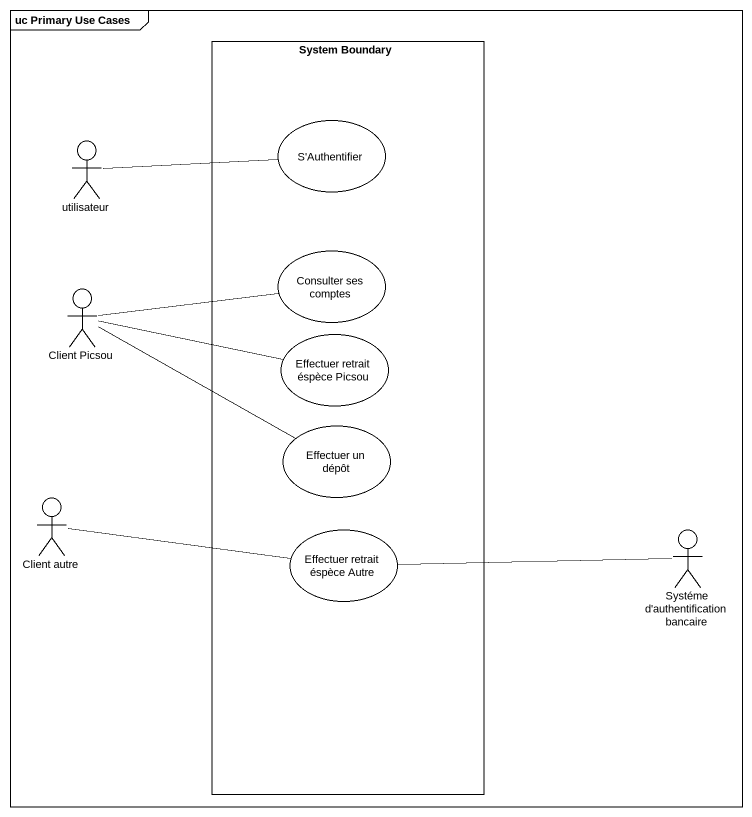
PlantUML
@startuml
mainframe uc Primary Use Cases
rectangle "System Boundary" as System_Boundary {
  usecase "S'Authentifier" as S_Authentifier
  usecase "Consulter ses comptes" as Consulter_ses_comptes
  usecase "Effectuer retrait éspèce Picsou" as Effectuer_retrait_éspèce
  usecase "Effectuer un dépôt" as Effectuer_un_dépôt
  usecase "Effectuer retrait éspèce Autre" as Effectuer_retrait_éspèce_2
}
actor utilisateur
actor "Client Picsou" as Client_Picsou
actor "Client autre" as Client_autre
actor "Systéme d'authentification bancaire" as Systéme_d_authentification
utilisateur -right- S_Authentifier
Client_Picsou -right- Consulter_ses_comptes
Client_Picsou -right- Effectuer_retrait_éspèce
Client_Picsou -right- Effectuer_un_dépôt
Client_autre -right- Effectuer_retrait_éspèce_2
Effectuer_retrait_éspèce_2 -right- Systéme_d_authentification
@enduml
